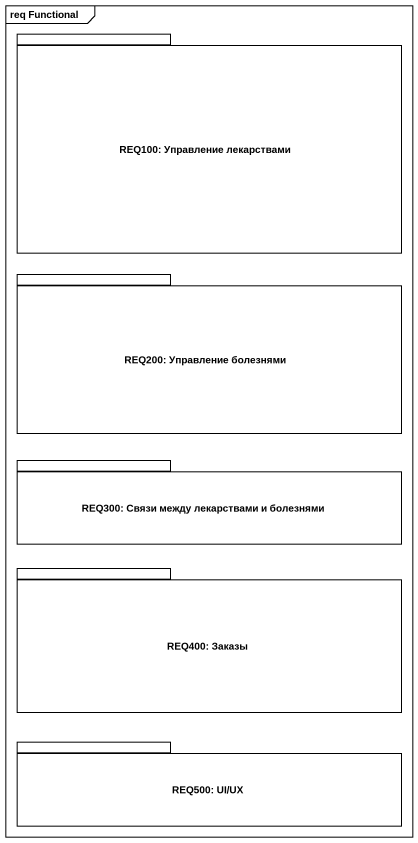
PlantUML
@startuml
mainframe req Functional
package "REQ100: Управление лекарствами" as REQ100_Управление {
}
package "REQ200: Управление болезнями" as REQ200_Управление_болезнями {
}
package "REQ300: Связи между лекарствами и болезнями" as REQ300_Связи_между {
}
package "REQ400: Заказы" as REQ400_Заказы {
}
package "REQ500: UI/UX" as REQ500_UI_UX {
}
@enduml
